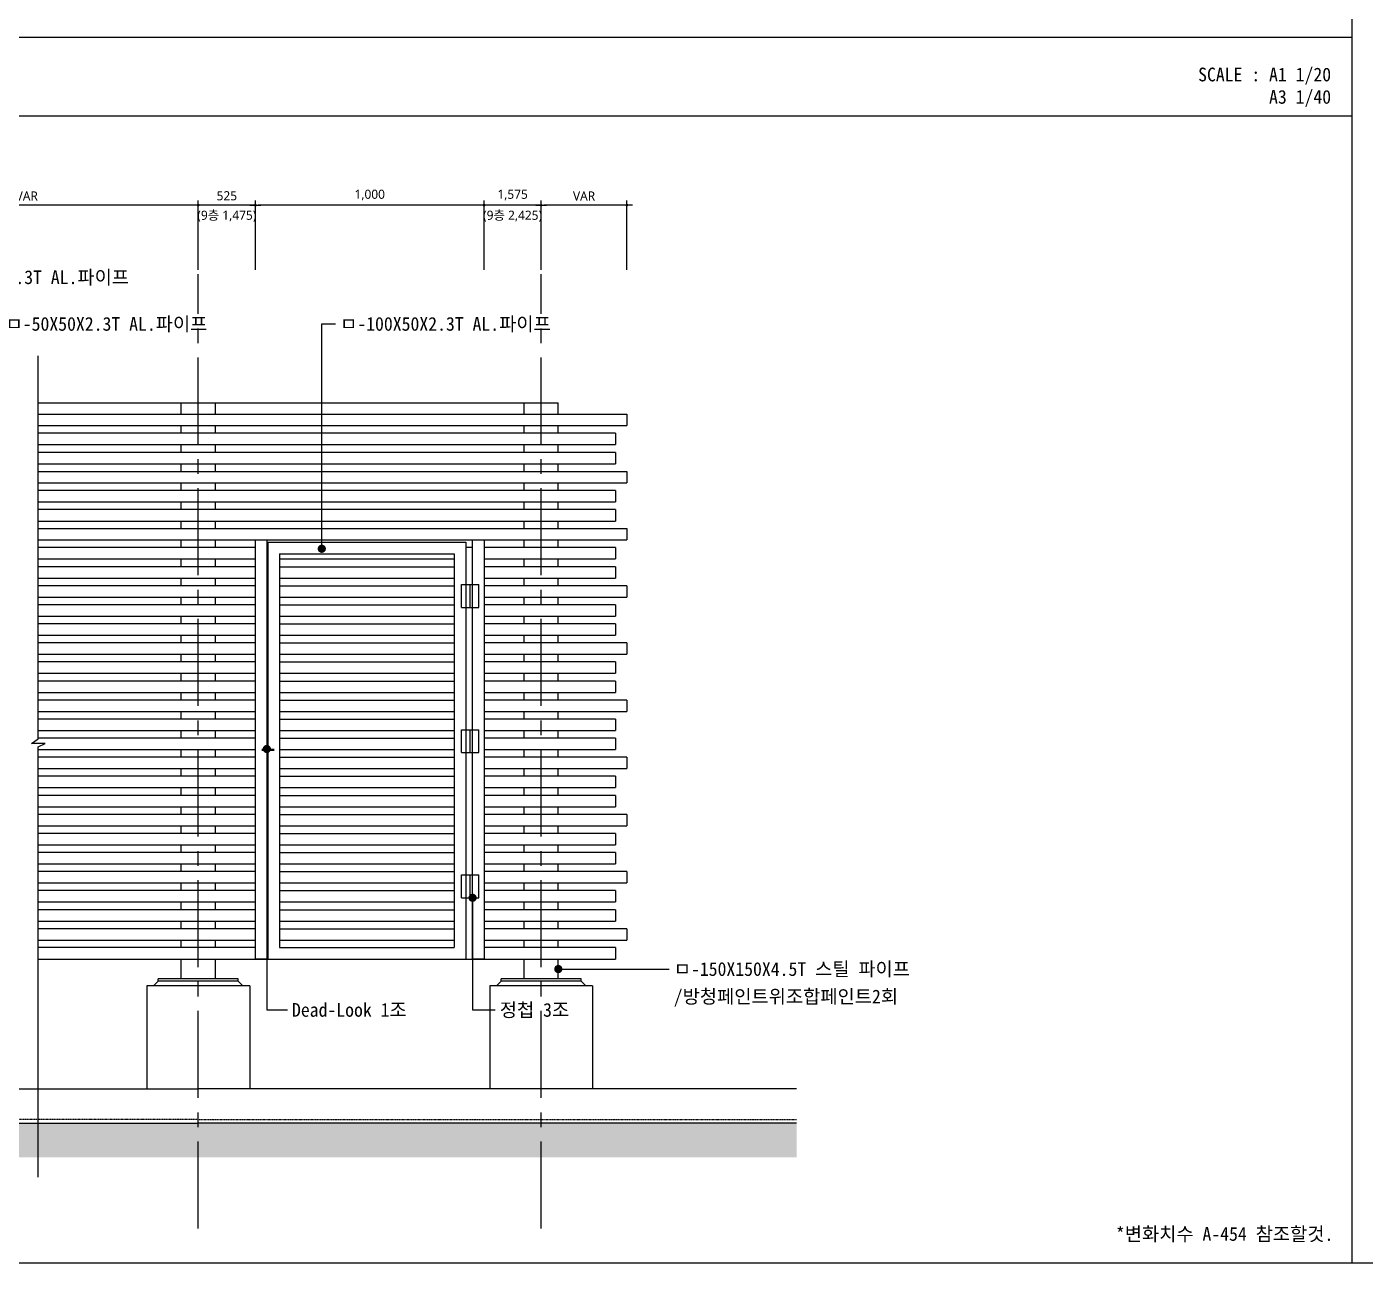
# Model space of a CAD drawing. Header units: inches. Extents: x 361167 to 440483, y 578 to 43803.
# Drawn here: x 429475 to 435330, y 578 to 5986 of the extents above; entities that cross this region are included whole.
import ezdxf
from ezdxf.enums import TextEntityAlignment as Align

# ---------------------------------------------------------------- set-up
doc = ezdxf.new("R2010")
doc.units = ezdxf.units.IN
doc.header["$MEASUREMENT"] = 0
doc.linetypes.add('CENTER2', pattern=[28.575, 19.05, -3.175, 3.175, -3.175])
doc.linetypes.add('HID', pattern=[2, 1.1, -0.9])
doc.layers.get('0').update_dxf_attribs({"linetype": 'CONTINUOUS'})
for name, color, linetype in [('A-CEN', 1, 'CENTER2'), ('A-CON-HATCH', 253, 'CONTINUOUS'), ('AA-MARK', 7, 'CONTINUOUS'), ('CON', 2, 'CONTINUOUS'), ('dim', 7, 'CONTINUOUS'), ('T', 3, 'CONTINUOUS'), ('TEXT', 7, 'CONTINUOUS'), ('루버', 4, 'CONTINUOUS'), ('방수', 5, 'HID'), ('휀스 상세도_100611$0$0-elev', 4, 'CONTINUOUS'), ('휀스 상세도_100611$0$0-HATCH', 161, 'CONTINUOUS')]:
    doc.layers.add(name, color=color, linetype=linetype)
doc.layers.add('A-DIMS', color=7, linetype='CONTINUOUS', lineweight=25)
doc.styles.add('HY울릉도L', font='H2GTRE.TTF')
doc.styles.get("Standard").update_dxf_attribs({"font": ''})
doc.styles.add('맑은고딕', font='malgun.ttf')
doc.styles.get('Standard').set_extended_font_data('DotumChe')
doc.dimstyles.new('CDIM', dxfattribs={"dimtxt": 2, "dimasz": 0.6, "dimexe": 1, "dimexo": 1, "dimgap": 1, "dimtad": 1, "dimdec": 0, "dimrnd": 0.5, "dimzin": 0, "dimdsep": 32, "dimlunit": 6, "dimtxsty": 'HY울릉도L', "dimblk1": '_CIDOT', "dimblk2": '_CIDOT', "dimsah": 1, "dimcen": 4.5, "dimclrd": 2, "dimclre": 2, "dimclrt": 7, "dimadec": 0, "dimazin": 0, "dimtfac": 1, "dimtdec": 0, "dimtix": 1, "dimtmove": 2, "dimatfit": 1, "dimldrblk": '_CIDOT', "dimfxl": 1, "dimtolj": 1, "dimtzin": 0, "dimlwd": -1, "dimarcsym": 0})
doc.dimstyles.new('두성금속-6', dxfattribs={"dimscale": 6, "dimtxt": 3, "dimasz": 1.5, "dimexe": 0, "dimexo": 3, "dimgap": 0.9, "dimtad": 1, "dimdec": 0, "dimrnd": 0.25, "dimzin": 0, "dimdsep": 46, "dimlunit": 6, "dimtxsty": 'Standard', "dimblk": 'DOT', "dimcen": 3, "dimdle": 2, "dimclrt": 4, "dimadec": 0, "dimazin": 0, "dimtfac": 1, "dimtdec": 0, "dimtix": 1, "dimtmove": 2, "dimatfit": 0, "dimldrblk": 'DOT', "dimfxl": 1, "dimtolj": 1, "dimtzin": 0, "dimarcsym": 0})

# ---------------------------------------------------------------- blocks, each defined once
blk = doc.blocks.new('_CIDOT')
at = {"color": 0, "linetype": 'ByBlock'}
blk.add_line((2, 0), (-1, 0), dxfattribs=at)
at = {"color": 0, "linetype": 'ByBlock', "const_width": 0.5}
blk.add_lwpolyline([(-0.25, 0, 1), (0.25, 0, 1)], format="xyb", close=True, dxfattribs=at)
blk = doc.blocks.new('*D143')
at = {"layer": 'A-DIMS', "lineweight": -2, "transparency": 16777216}
for p, q in [((428725.2, 4923.4, 0), (428725.2, 5225.7, 0)), ((430225.2, 4923.4, 0), (430225.2, 5225.7, 0))]:
    blk.add_line(p, q, dxfattribs=at)
at = {"layer": 'A-DIMS', "transparency": 16777216}
blk.add_line((430213.2, 5205.7, 0), (428737.2, 5205.7, 0), dxfattribs=at)
at = {"layer": 'A-DIMS', "transparency": 16777216, "xscale": 12, "yscale": 12, "zscale": 12, "rotation": 180}
blk.add_blockref('_CIDOT', (428725.2, 5205.7, 0), dxfattribs=at)
at = {"layer": 'A-DIMS', "transparency": 16777216, "xscale": 12, "yscale": 12, "zscale": 12}
blk.add_blockref('_CIDOT', (430225.2, 5205.7, 0), dxfattribs=at)
at = {"layer": 'A-DIMS', "color": 3, "transparency": 16777216, "insert": (429475.2, 5245.7, 0), "char_height": 40, "attachment_point": 5, "style": '맑은고딕'}
blk.add_mtext('\\A1;VAR', dxfattribs=at)
blk = doc.blocks.new('*D145')
at = {"layer": 'A-DIMS', "lineweight": -2, "transparency": 16777216}
for p, q in [((430475.2, 4923.4), (430475.2, 5225.7)), ((431475.2, 4923.4), (431475.2, 5225.7))]:
    blk.add_line(p, q, dxfattribs=at)
at = {"layer": 'A-DIMS', "transparency": 16777216}
blk.add_line((431463.2, 5205.7), (430487.2, 5205.7), dxfattribs=at)
at = {"layer": 'A-DIMS', "transparency": 16777216, "xscale": 12, "yscale": 12, "zscale": 12, "rotation": 180}
blk.add_blockref('_CIDOT', (430475.2, 5205.7), dxfattribs=at)
at = {"layer": 'A-DIMS', "transparency": 16777216, "xscale": 12, "yscale": 12, "zscale": 12}
blk.add_blockref('_CIDOT', (431475.2, 5205.7), dxfattribs=at)
at = {"layer": 'A-DIMS', "color": 3, "transparency": 16777216, "insert": (430975.2, 5249.8), "char_height": 40, "attachment_point": 5, "style": '맑은고딕'}
blk.add_mtext('\\A1;1,000', dxfattribs=at)
blk = doc.blocks.new('*D146')
at = {"layer": 'A-DIMS', "lineweight": -2, "transparency": 16777216}
for p, q in [((431725.2, 4923.4, 0), (431725.2, 5225.7, 0)), ((432100.2, 4923.4, 0), (432100.2, 5225.7, 0))]:
    blk.add_line(p, q, dxfattribs=at)
at = {"layer": 'A-DIMS', "transparency": 16777216}
blk.add_line((432088.2, 5205.7, 0), (431737.2, 5205.7, 0), dxfattribs=at)
at = {"layer": 'A-DIMS', "transparency": 16777216, "xscale": 12, "yscale": 12, "zscale": 12, "rotation": 180}
blk.add_blockref('_CIDOT', (431725.2, 5205.7, 0), dxfattribs=at)
at = {"layer": 'A-DIMS', "transparency": 16777216, "xscale": 12, "yscale": 12, "zscale": 12}
blk.add_blockref('_CIDOT', (432100.2, 5205.7, 0), dxfattribs=at)
at = {"layer": 'A-DIMS', "color": 3, "transparency": 16777216, "insert": (431912.7, 5245.7, 0), "char_height": 40, "attachment_point": 5, "style": '맑은고딕'}
blk.add_mtext('\\A1;VAR', dxfattribs=at)
blk = doc.blocks.new('_Dot')
at = {"color": 0, "linetype": 'ByBlock', "lineweight": -2}
blk.add_line((-0.5, 0), (-1, 0), dxfattribs=at)
at = {"color": 0, "linetype": 'ByBlock', "lineweight": -2, "const_width": 0.5}
blk.add_lwpolyline([(-0.25, 0, 1), (0.25, 0, 1)], format="xyb", close=True, dxfattribs=at)
blk = doc.blocks.new('*D147')
at = {"layer": 'A-DIMS', "lineweight": -2, "transparency": 16777216}
for p, q in [((430225.2, 4923.4), (430225.2, 5225.7)), ((430475.2, 4923.4), (430475.2, 5225.7))]:
    blk.add_line(p, q, dxfattribs=at)
at = {"layer": 'A-DIMS', "transparency": 16777216}
for p, q in [((430213.2, 5205.7), (430201.2, 5205.7)), ((430475.2, 5205.7), (430225.2, 5205.7)), ((430487.2, 5205.7), (430499.2, 5205.7))]:
    blk.add_line(p, q, dxfattribs=at)
at = {"layer": 'A-DIMS', "transparency": 16777216, "xscale": 12, "yscale": 12, "zscale": 12}
blk.add_blockref('_CIDOT', (430225.2, 5205.7), dxfattribs=at)
at = {"layer": 'A-DIMS', "transparency": 16777216, "xscale": 12, "yscale": 12, "zscale": 12, "rotation": 180}
blk.add_blockref('_CIDOT', (430475.2, 5205.7), dxfattribs=at)
at = {"layer": 'A-DIMS', "color": 3, "transparency": 16777216, "char_height": 40, "attachment_point": 5, "style": '맑은고딕'}
for s, insert in [('\\A1;525', (430350.2, 5246.4)), ('\\A1;(9층 1,475)', (430350.2, 5157.2))]:
    blk.add_mtext(s, dxfattribs=dict(at, insert=insert))
blk = doc.blocks.new('*D148')
at = {"layer": 'A-DIMS', "lineweight": -2, "transparency": 16777216}
for p, q in [((431475.2, 4923.4), (431475.2, 5225.7)), ((431725.2, 4923.4), (431725.2, 5225.7))]:
    blk.add_line(p, q, dxfattribs=at)
at = {"layer": 'A-DIMS', "transparency": 16777216}
for p, q in [((431463.2, 5205.7), (431451.2, 5205.7)), ((431725.2, 5205.7), (431475.2, 5205.7)), ((431737.2, 5205.7), (431749.2, 5205.7))]:
    blk.add_line(p, q, dxfattribs=at)
at = {"layer": 'A-DIMS', "transparency": 16777216, "xscale": 12, "yscale": 12, "zscale": 12}
blk.add_blockref('_CIDOT', (431475.2, 5205.7), dxfattribs=at)
at = {"layer": 'A-DIMS', "transparency": 16777216, "xscale": 12, "yscale": 12, "zscale": 12, "rotation": 180}
blk.add_blockref('_CIDOT', (431725.2, 5205.7), dxfattribs=at)
at = {"layer": 'A-DIMS', "color": 3, "transparency": 16777216, "char_height": 40, "attachment_point": 5, "style": '맑은고딕'}
for s, insert in [('\\A1;1,575', (431600.2, 5249.8)), ('\\A1;(9층 2,425)', (431600.2, 5157.2))]:
    blk.add_mtext(s, dxfattribs=dict(at, insert=insert))

msp = doc.modelspace()

# ---------------------------------------------------------------- hatches: boundary and pattern name
at = {"layer": 'A-CON-HATCH'}
h = msp.add_hatch(color=253, dxfattribs=at)
h.dxf.hatch_style = 1
h.paths.add_polyline_path([(432842.6, 1041.2), (432842.6, 1191.2), (427607.7, 1191.2), (427607.7, 1041.2)])

# ---------------------------------------------------------------- linework, layer by layer
for p, q in [((435270.4, 11302), (435270.4, 578)), ((430450.2, 1791.2, 0), (430000.2, 1791.2, 0)), ((430000.2, 1791.2, 0), (430000.2, 1341.2, 0)), ((430450.2, 1791.2, 0), (430450.2, 1341.2, 0)), ((431950.2, 1791.2, 0), (431500.2, 1791.2, 0)), ((431500.2, 1791.2, 0), (431500.2, 1341.2, 0)), ((431950.2, 1791.2, 0), (431950.2, 1341.2, 0)), ((427607.7, 1341.2, 0), (430225.2, 1341.2, 0)), ((432842.6, 1341.2, 0), (430225.2, 1341.2, 0))]:
    msp.add_line(p, q)
at = {"color": 7}
for p, q in [((424582.9, 5940), (435270.4, 5940)), ((424582.9, 5595.6), (435270.4, 5595.6))]:
    msp.add_line(p, q, dxfattribs=at)
msp.add_lwpolyline([(438957.9, 578), (424582.9, 578), (424582.9, 11302), (438957.9, 11302)], close=True, dxfattribs=at)
at = {"const_width": 10, "elevation": 0}
msp.add_lwpolyline([(430503.1, 2823.6), (430558.4, 2823.6)], dxfattribs=at)
at = {"layer": 'A-CEN', "ltscale": 20}
for p, q in [((430225.2, 729.2, 0), (430225.2, 4903.4, 0)), ((431725.2, 729.2, 0), (431725.2, 4903.4, 0))]:
    msp.add_line(p, q, dxfattribs=at)
at = {"layer": 'AA-MARK', "elevation": 0}
msp.add_lwpolyline([(429525.2, 953.7), (429525.2, 2836.7), (429555.2, 2851.7), (429495.2, 2851.7), (429525.2, 2871.2), (429525.2, 4547.1)], dxfattribs=at)
at = {"layer": 'CON'}
for p in [(427607.7, 1191.2, 0), (432842.6, 1191.2, 0)]:
    msp.add_line(p, (430225.2, 1191.2, 0), dxfattribs=at)
at = {"layer": 'dim'}
msp.add_line((431836.2, 1864.7, 0), (432285.1, 1864.7, 0), dxfattribs=at)
at = {"layer": '루버'}
for p, q in [((429525.2, 4341.2, 0), (431800.2, 4341.2, 0)), ((430150.2, 4291.2, 0), (430150.2, 4341.2, 0)), ((430300.2, 4291.2, 0), (430300.2, 4341.2, 0)), ((431650.2, 4291.2, 0), (431650.2, 4341.2, 0)), ((431800.2, 4291.2, 0), (431800.2, 4341.2, 0)), ((430150.2, 4208.2, 0), (430150.2, 4241.2, 0)), ((430300.2, 4208.2, 0), (430300.2, 4241.2, 0)), ((431650.2, 4208.2, 0), (431650.2, 4241.2, 0)), ((431800.2, 4208.2, 0), (431800.2, 4241.2, 0)), ((430150.2, 4124.2, 0), (430150.2, 4157.2, 0)), ((430300.2, 4124.2, 0), (430300.2, 4157.2, 0)), ((431650.2, 4124.2, 0), (431650.2, 4157.2, 0)), ((431800.2, 4124.2, 0), (431800.2, 4157.2, 0)), ((430150.2, 4041.2, 0), (430150.2, 4074.2, 0)), ((430300.2, 4041.2, 0), (430300.2, 4074.2, 0)), ((431650.2, 4041.2, 0), (431650.2, 4074.2, 0)), ((431800.2, 4041.2, 0), (431800.2, 4074.2, 0)), ((430150.2, 3958.2, 0), (430150.2, 3991.2, 0)), ((430300.2, 3958.2, 0), (430300.2, 3991.2, 0)), ((431650.2, 3958.2, 0), (431650.2, 3991.2, 0)), ((431800.2, 3958.2, 0), (431800.2, 3991.2, 0)), ((430150.2, 3874.2, 0), (430150.2, 3908.2, 0)), ((430300.2, 3874.2, 0), (430300.2, 3908.2, 0)), ((431650.2, 3874.2, 0), (431650.2, 3908.2, 0)), ((431800.2, 3874.2, 0), (431800.2, 3908.2, 0)), ((430150.2, 3791.2, 0), (430150.2, 3824.2, 0)), ((430300.2, 3791.2, 0), (430300.2, 3824.2, 0)), ((431650.2, 3791.2, 0), (431650.2, 3824.2, 0)), ((431800.2, 3791.2, 0), (431800.2, 3824.2, 0)), ((430150.2, 3708.2, 0), (430150.2, 3741.2, 0)), ((430300.2, 3708.2, 0), (430300.2, 3741.2, 0)), ((430475.2, 1908.2, 0), (430475.2, 3741.2, 0)), ((430475.2, 3741.2, 0), (430525.2, 3741.2, 0)), ((430525.2, 3741.2, 0), (430525.2, 1908.2, 0)), ((431425.2, 1908.2, 0), (431425.2, 3741.2, 0)), ((431425.2, 3741.2, 0), (431475.2, 3741.2, 0)), ((431475.2, 3741.2, 0), (431475.2, 1908.2, 0)), ((431650.2, 3708.2, 0), (431650.2, 3741.2, 0)), ((431800.2, 3708.2, 0), (431800.2, 3741.2, 0)), ((430150.2, 3624.2, 0), (430150.2, 3658.2, 0)), ((430300.2, 3624.2, 0), (430300.2, 3658.2, 0)), ((431650.2, 3624.2, 0), (431650.2, 3658.2, 0)), ((431800.2, 3624.2, 0), (431800.2, 3658.2, 0)), ((430150.2, 3541.2, 0), (430150.2, 3574.2, 0)), ((430300.2, 3541.2, 0), (430300.2, 3574.2, 0)), ((431650.2, 3541.2, 0), (431650.2, 3574.2, 0)), ((431800.2, 3541.2, 0), (431800.2, 3574.2, 0)), ((430150.2, 3458.2, 0), (430150.2, 3491.2, 0)), ((430300.2, 3458.2, 0), (430300.2, 3491.2, 0)), ((431650.2, 3458.2, 0), (431650.2, 3491.2, 0)), ((431800.2, 3458.2, 0), (431800.2, 3491.2, 0)), ((430150.2, 3374.2, 0), (430150.2, 3408.2, 0)), ((430300.2, 3374.2, 0), (430300.2, 3408.2, 0)), ((431650.2, 3374.2, 0), (431650.2, 3408.2, 0)), ((431800.2, 3374.2, 0), (431800.2, 3408.2, 0)), ((430150.2, 3291.2, 0), (430150.2, 3324.2, 0)), ((430300.2, 3291.2, 0), (430300.2, 3324.2, 0)), ((431650.2, 3291.2, 0), (431650.2, 3324.2, 0)), ((431800.2, 3291.2, 0), (431800.2, 3324.2, 0)), ((430150.2, 3208.2, 0), (430150.2, 3241.2, 0)), ((430300.2, 3208.2, 0), (430300.2, 3241.2, 0)), ((431650.2, 3208.2, 0), (431650.2, 3241.2, 0)), ((431800.2, 3208.2, 0), (431800.2, 3241.2, 0)), ((430150.2, 3124.2, 0), (430150.2, 3158.2, 0)), ((430300.2, 3124.2, 0), (430300.2, 3158.2, 0)), ((431650.2, 3124.2, 0), (431650.2, 3158.2, 0)), ((431800.2, 3124.2, 0), (431800.2, 3158.2, 0)), ((430150.2, 3041.2, 0), (430150.2, 3074.2, 0)), ((430300.2, 3041.2, 0), (430300.2, 3074.2, 0)), ((431650.2, 3041.2, 0), (431650.2, 3074.2, 0)), ((431800.2, 3041.2, 0), (431800.2, 3074.2, 0)), ((430150.2, 2958.2, 0), (430150.2, 2991.2, 0)), ((430300.2, 2958.2, 0), (430300.2, 2991.2, 0)), ((431650.2, 2958.2, 0), (431650.2, 2991.2, 0)), ((431800.2, 2958.2, 0), (431800.2, 2991.2, 0)), ((430150.2, 2874.2, 0), (430150.2, 2908.2, 0)), ((430300.2, 2874.2, 0), (430300.2, 2908.2, 0)), ((431650.2, 2874.2, 0), (431650.2, 2908.2, 0)), ((431800.2, 2874.2, 0), (431800.2, 2908.2, 0)), ((430150.2, 2791.2, 0), (430150.2, 2824.2, 0)), ((430300.2, 2791.2, 0), (430300.2, 2824.2, 0)), ((431650.2, 2791.2, 0), (431650.2, 2824.2, 0)), ((431800.2, 2791.2, 0), (431800.2, 2824.2, 0)), ((430150.2, 2708.2, 0), (430150.2, 2741.2, 0)), ((430300.2, 2708.2, 0), (430300.2, 2741.2, 0)), ((431650.2, 2708.2, 0), (431650.2, 2741.2, 0)), ((431800.2, 2708.2, 0), (431800.2, 2741.2, 0)), ((430150.2, 2624.2, 0), (430150.2, 2658.2, 0)), ((430300.2, 2624.2, 0), (430300.2, 2658.2, 0)), ((431650.2, 2624.2, 0), (431650.2, 2658.2, 0)), ((431800.2, 2624.2, 0), (431800.2, 2658.2, 0)), ((430150.2, 2541.2, 0), (430150.2, 2574.2, 0)), ((430300.2, 2541.2, 0), (430300.2, 2574.2, 0)), ((431650.2, 2541.2, 0), (431650.2, 2574.2, 0)), ((431800.2, 2541.2, 0), (431800.2, 2574.2, 0)), ((430150.2, 2458.2, 0), (430150.2, 2491.2, 0)), ((430300.2, 2458.2, 0), (430300.2, 2491.2, 0)), ((431650.2, 2458.2, 0), (431650.2, 2491.2, 0)), ((431800.2, 2458.2, 0), (431800.2, 2491.2, 0)), ((430150.2, 2374.2, 0), (430150.2, 2408.2, 0)), ((430300.2, 2374.2, 0), (430300.2, 2408.2, 0)), ((431650.2, 2374.2, 0), (431650.2, 2408.2, 0)), ((431800.2, 2374.2, 0), (431800.2, 2408.2, 0)), ((430150.2, 2291.2, 0), (430150.2, 2324.2, 0)), ((430300.2, 2291.2, 0), (430300.2, 2324.2, 0)), ((431650.2, 2291.2, 0), (431650.2, 2324.2, 0)), ((431800.2, 2291.2, 0), (431800.2, 2324.2, 0)), ((430150.2, 2208.2, 0), (430150.2, 2241.2, 0)), ((430300.2, 2208.2, 0), (430300.2, 2241.2, 0)), ((431650.2, 2208.2, 0), (431650.2, 2241.2, 0)), ((431800.2, 2208.2, 0), (431800.2, 2241.2, 0)), ((430150.2, 2124.2, 0), (430150.2, 2158.2, 0)), ((430300.2, 2124.2, 0), (430300.2, 2158.2, 0)), ((431650.2, 2124.2, 0), (431650.2, 2158.2, 0)), ((431800.2, 2124.2, 0), (431800.2, 2158.2, 0)), ((430150.2, 2041.2, 0), (430150.2, 2074.2, 0)), ((430300.2, 2041.2, 0), (430300.2, 2074.2, 0)), ((431650.2, 2041.2, 0), (431650.2, 2074.2, 0)), ((431800.2, 2041.2, 0), (431800.2, 2074.2, 0)), ((430150.2, 1958.2, 0), (430150.2, 1991.2, 0)), ((430300.2, 1958.2, 0), (430300.2, 1991.2, 0)), ((431650.2, 1958.2, 0), (431650.2, 1991.2, 0)), ((431800.2, 1958.2, 0), (431800.2, 1991.2, 0)), ((430150.2, 1821.2, 0), (430150.2, 1908.2, 0)), ((430300.2, 1821.2, 0), (430300.2, 1908.2, 0)), ((430525.2, 1908.2, 0), (430475.2, 1908.2, 0)), ((431650.2, 1821.2, 0), (431650.2, 1908.2, 0)), ((431800.2, 1821.2, 0), (431800.2, 1908.2, 0))]:
    msp.add_line(p, q, dxfattribs=at)
at = {"layer": '루버', "color": 5}
for p, q in [((432100.2, 4291.2, 0), (432100.2, 4241.2, 0)), ((432100.2, 4041.2, 0), (432100.2, 3991.2, 0)), ((432100.2, 3791.2, 0), (432100.2, 3741.2, 0)), ((432100.2, 3541.2, 0), (432100.2, 3491.2, 0)), ((432100.2, 3291.2, 0), (432100.2, 3241.2, 0)), ((432100.2, 3041.2, 0), (432100.2, 2991.2, 0)), ((432100.2, 2791.2, 0), (432100.2, 2741.2, 0)), ((432100.2, 2541.2, 0), (432100.2, 2491.2, 0)), ((432100.2, 2291.2, 0), (432100.2, 2241.2, 0)), ((432100.2, 2041.2, 0), (432100.2, 1991.2, 0))]:
    msp.add_line(p, q, dxfattribs=at)
at = {"layer": '루버', "color": 8}
for p, q in [((432050.2, 4208.2, 0), (432050.2, 4158.2, 0)), ((432050.2, 4124.2, 0), (432050.2, 4074.2, 0)), ((432050.2, 3958.2, 0), (432050.2, 3908.2, 0)), ((432050.2, 3874.2, 0), (432050.2, 3824.2, 0)), ((432050.2, 3708.2, 0), (432050.2, 3658.2, 0)), ((430580.2, 3658.2, 0), (431345.2, 3658.2, 0)), ((430580.2, 3624.2, 0), (431345.2, 3624.2, 0)), ((430580.2, 3574.2, 0), (431345.2, 3574.2, 0)), ((432050.2, 3624.2, 0), (432050.2, 3574.2, 0)), ((430580.2, 3541.2, 0), (431345.2, 3541.2, 0)), ((430580.2, 3491.2, 0), (431345.2, 3491.2, 0)), ((430580.2, 3458.2, 0), (431345.2, 3458.2, 0)), ((432050.2, 3458.2, 0), (432050.2, 3408.2, 0)), ((430580.2, 3408.2, 0), (431345.2, 3408.2, 0)), ((430580.2, 3374.2, 0), (431345.2, 3374.2, 0)), ((432050.2, 3374.2, 0), (432050.2, 3324.2, 0)), ((430580.2, 3324.2, 0), (431345.2, 3324.2, 0)), ((430580.2, 3291.2, 0), (431345.2, 3291.2, 0)), ((430580.2, 3241.2, 0), (431345.2, 3241.2, 0)), ((430580.2, 3208.2, 0), (431345.2, 3208.2, 0)), ((432050.2, 3208.2, 0), (432050.2, 3158.2, 0)), ((430580.2, 3158.2, 0), (431345.2, 3158.2, 0)), ((430580.2, 3124.2, 0), (431345.2, 3124.2, 0)), ((432050.2, 3124.2, 0), (432050.2, 3074.2, 0)), ((430580.2, 3074.2, 0), (431345.2, 3074.2, 0)), ((430580.2, 3041.2, 0), (431345.2, 3041.2, 0)), ((430580.2, 2991.2, 0), (431345.2, 2991.2, 0)), ((430580.2, 2958.2, 0), (431345.2, 2958.2, 0)), ((432050.2, 2958.2, 0), (432050.2, 2908.2, 0)), ((430580.2, 2908.2, 0), (431345.2, 2908.2, 0)), ((430580.2, 2874.2, 0), (431345.2, 2874.2, 0)), ((432050.2, 2874.2, 0), (432050.2, 2824.2, 0)), ((430580.2, 2824.7, 0), (431345.2, 2824.7, 0)), ((430580.2, 2791.2, 0), (431345.2, 2791.2, 0)), ((430580.2, 2741.2, 0), (431345.2, 2741.2, 0)), ((430580.2, 2708.2, 0), (431345.2, 2708.2, 0)), ((432050.2, 2708.2, 0), (432050.2, 2658.2, 0)), ((430580.2, 2658.2, 0), (431345.2, 2658.2, 0)), ((430580.2, 2624.2, 0), (431345.2, 2624.2, 0)), ((432050.2, 2624.2, 0), (432050.2, 2574.2, 0)), ((430580.2, 2574.2, 0), (431345.2, 2574.2, 0)), ((430580.2, 2541.2, 0), (431345.2, 2541.2, 0)), ((430580.2, 2491.2, 0), (431345.2, 2491.2, 0)), ((430580.2, 2458.2, 0), (431345.2, 2458.2, 0)), ((430580.2, 2408.2, 0), (431345.2, 2408.2, 0)), ((432050.2, 2458.2, 0), (432050.2, 2408.2, 0)), ((430580.2, 2374.2, 0), (431345.2, 2374.2, 0)), ((432050.2, 2374.2, 0), (432050.2, 2324.2, 0)), ((430580.2, 2324.2, 0), (431345.2, 2324.2, 0)), ((430580.2, 2291.2, 0), (431345.2, 2291.2, 0)), ((430580.2, 2241.2, 0), (431345.2, 2241.2, 0)), ((430580.2, 2208.2, 0), (431345.2, 2208.2, 0)), ((432050.2, 2208.2, 0), (432050.2, 2158.2, 0)), ((430580.2, 2158.2, 0), (431345.2, 2158.2, 0)), ((430580.2, 2124.2, 0), (431345.2, 2124.2, 0)), ((432050.2, 2124.2, 0), (432050.2, 2074.2, 0)), ((430580.2, 2074.2, 0), (431345.2, 2074.2, 0)), ((430580.2, 2041.2, 0), (431345.2, 2041.2, 0)), ((430580.2, 1991.2, 0), (431345.2, 1991.2, 0)), ((432050.2, 1958.2, 0), (432050.2, 1908.2, 0))]:
    msp.add_line(p, q, dxfattribs=at)
at = {"layer": '루버', "color": 5, "elevation": 0}
for points in [[(429525.2, 4291.2), (432100.2, 4291.2)], [(429525.2, 4241.2), (432100.2, 4241.2)], [(429525.2, 4041.2), (432100.2, 4041.2)], [(429525.2, 3991.2), (432100.2, 3991.2)], [(429525.2, 3791.2), (432100.2, 3791.2)], [(429525.2, 3741.2), (432100.2, 3741.2)], [(430475.2, 3541.2), (429525.2, 3541.2)], [(432100.2, 3541.2), (431475.2, 3541.2)], [(429525.2, 3491.2), (430475.2, 3491.2)], [(431475.2, 3491.2), (432100.2, 3491.2)], [(430475.2, 3291.2), (429525.2, 3291.2)], [(432100.2, 3291.2), (431475.2, 3291.2)], [(429525.2, 3241.2), (430475.2, 3241.2)], [(431475.2, 3241.2), (432100.2, 3241.2)], [(430475.2, 3041.2), (429525.2, 3041.2)], [(429525.2, 2991.2), (430475.2, 2991.2)], [(432100.2, 3041.2), (431475.2, 3041.2)], [(431475.2, 2991.2), (432100.2, 2991.2)], [(430475.2, 2791.2), (429525.2, 2791.2)], [(432100.2, 2791.2), (431475.2, 2791.2)], [(429525.2, 2741.2), (430475.2, 2741.2)], [(431475.2, 2741.2), (432100.2, 2741.2)], [(430475.2, 2541.2), (429525.2, 2541.2)], [(432100.2, 2541.2), (431475.2, 2541.2)], [(429525.2, 2491.2), (430475.2, 2491.2)], [(431475.2, 2491.2), (432100.2, 2491.2)], [(430475.2, 2291.2), (429525.2, 2291.2)], [(432100.2, 2291.2), (431475.2, 2291.2)], [(429525.2, 2241.2), (430475.2, 2241.2)], [(431475.2, 2241.2), (432100.2, 2241.2)], [(430475.2, 2041.2), (429525.2, 2041.2)], [(429525.2, 1991.2), (430475.2, 1991.2)], [(432100.2, 2041.2), (431475.2, 2041.2)], [(431475.2, 1991.2), (432100.2, 1991.2)]]:
    msp.add_lwpolyline(points, dxfattribs=at)
at = {"layer": '루버', "color": 8, "elevation": 0}
for points in [[(432050.2, 4208.2), (429525.2, 4208.2)], [(429525.2, 4158.2), (432050.2, 4158.2)], [(432050.2, 4124.2), (429525.2, 4124.2)], [(429525.2, 4074.2), (432050.2, 4074.2)], [(432050.2, 3958.2), (429525.2, 3958.2)], [(429525.2, 3908.2), (432050.2, 3908.2)], [(432050.2, 3874.2), (429525.2, 3874.2)], [(429525.2, 3824.2), (432050.2, 3824.2)], [(430475.2, 3708.2), (429525.2, 3708.2)], [(431425.2, 3708.2), (431395.2, 3708.2)], [(432050.2, 3708.2), (431475.2, 3708.2)], [(429525.2, 3658.2), (430475.2, 3658.2)], [(431475.2, 3658.2), (432050.2, 3658.2)], [(430475.2, 3624.2), (429525.2, 3624.2)], [(429525.2, 3574.2), (430475.2, 3574.2)], [(432050.2, 3624.2), (431475.2, 3624.2)], [(431475.2, 3574.2), (432050.2, 3574.2)], [(430475.2, 3458.2), (429525.2, 3458.2)], [(432050.2, 3458.2), (431475.2, 3458.2)], [(429525.2, 3408.2), (430475.2, 3408.2)], [(431475.2, 3408.2), (432050.2, 3408.2)], [(430475.2, 3374.2), (429525.2, 3374.2)], [(432050.2, 3374.2), (431475.2, 3374.2)], [(429525.2, 3324.2), (430475.2, 3324.2)], [(431475.2, 3324.2), (432050.2, 3324.2)], [(430475.2, 3208.2), (429525.2, 3208.2)], [(432050.2, 3208.2), (431475.2, 3208.2)], [(429525.2, 3158.2), (430475.2, 3158.2)], [(430475.2, 3124.2), (429525.2, 3124.2)], [(431475.2, 3158.2), (432050.2, 3158.2)], [(432050.2, 3124.2), (431475.2, 3124.2)], [(429525.2, 3074.2), (430475.2, 3074.2)], [(431475.2, 3074.2), (432050.2, 3074.2)], [(430475.2, 2958.2), (429525.2, 2958.2)], [(432050.2, 2958.2), (431475.2, 2958.2)], [(429525.2, 2908.2), (430475.2, 2908.2)], [(430475.2, 2874.2), (429525.2, 2874.2)], [(431475.2, 2908.2), (432050.2, 2908.2)], [(432050.2, 2874.2), (431475.2, 2874.2)], [(429525.2, 2824.2), (430475.2, 2824.2)], [(431475.2, 2824.2), (432050.2, 2824.2)], [(430475.2, 2708.2), (429525.2, 2708.2)], [(432050.2, 2708.2), (431475.2, 2708.2)], [(429525.2, 2658.2), (430475.2, 2658.2)], [(431475.2, 2658.2), (432050.2, 2658.2)], [(430475.2, 2624.2), (429525.2, 2624.2)], [(432050.2, 2624.2), (431475.2, 2624.2)], [(429525.2, 2574.2), (430475.2, 2574.2)], [(431475.2, 2574.2), (432050.2, 2574.2)], [(430475.2, 2458.2), (429525.2, 2458.2)], [(429525.2, 2408.2), (430475.2, 2408.2)], [(432050.2, 2458.2), (431475.2, 2458.2)], [(431475.2, 2408.2), (432050.2, 2408.2)], [(430475.2, 2374.2), (429525.2, 2374.2)], [(432050.2, 2374.2), (431475.2, 2374.2)], [(429525.2, 2324.2), (430475.2, 2324.2)], [(431475.2, 2324.2), (432050.2, 2324.2)], [(430475.2, 2208.2), (429525.2, 2208.2)], [(432050.2, 2208.2), (431475.2, 2208.2)], [(429525.2, 2158.2), (430475.2, 2158.2)], [(430475.2, 2124.2), (429525.2, 2124.2)], [(431475.2, 2158.2), (432050.2, 2158.2)], [(432050.2, 2124.2), (431475.2, 2124.2)], [(429525.2, 2074.2), (430475.2, 2074.2)], [(431475.2, 2074.2), (432050.2, 2074.2)], [(430475.2, 1958.2), (429525.2, 1958.2)], [(432050.2, 1958.2), (431475.2, 1958.2)], [(429525.2, 1908.2), (432050.2, 1908.2)]]:
    msp.add_lwpolyline(points, dxfattribs=at)
at = {"layer": '방수'}
for q in [(427607.7, 1206.2, 0), (432842.6, 1206.2, 0)]:
    msp.add_line((430225.2, 1206.2, 0), q, dxfattribs=at)
at = {"layer": '휀스 상세도_100611$0$0-elev', "ltscale": 2}
for p, q in [((430530.2, 3731.2, 0), (430530.2, 1908.2, 0)), ((430530.2, 3731.2, 0), (431395.2, 3731.2, 0)), ((431395.2, 3731.2, 0), (431395.2, 1908.2, 0)), ((430580.2, 3681.2, 0), (430580.2, 1958.2, 0)), ((430580.2, 3681.2, 0), (431345.2, 3681.2, 0)), ((431345.2, 3681.2, 0), (431345.2, 1958.2, 0)), ((430580.2, 1958.2, 0), (431345.2, 1958.2, 0)), ((430530.2, 1908.2, 0), (431395.2, 1908.2, 0)), ((431475.2, 1908.2, 0), (431425.2, 1908.2, 0))]:
    msp.add_line(p, q, dxfattribs=at)
at = {"layer": '휀스 상세도_100611$0$0-elev', "color": 6, "ltscale": 2}
for p, q in [((430400.2, 1821.2, 0), (430050.2, 1821.2, 0)), ((430050.2, 1811.2, 0), (430050.2, 1821.2, 0)), ((430400.2, 1811.2, 0), (430400.2, 1821.2, 0)), ((431900.2, 1821.2, 0), (431550.2, 1821.2, 0)), ((431550.2, 1811.2, 0), (431550.2, 1821.2, 0)), ((431900.2, 1811.2, 0), (431900.2, 1821.2, 0)), ((430050.2, 1811.2, 0), (430030.2, 1791.2, 0)), ((430400.2, 1811.2, 0), (430050.2, 1811.2, 0)), ((430400.2, 1811.2, 0), (430420.2, 1791.2, 0)), ((431550.2, 1811.2, 0), (431530.2, 1791.2, 0)), ((431900.2, 1811.2, 0), (431550.2, 1811.2, 0)), ((431900.2, 1811.2, 0), (431920.2, 1791.2, 0))]:
    msp.add_line(p, q, dxfattribs=at)
at = {"layer": '휀스 상세도_100611$0$0-HATCH', "ltscale": 2}
for p, q in [((431376.2, 3546.2, 0), (431452.9, 3546.2, 0)), ((431376.2, 3446.2, 0), (431376.2, 3546.2, 0)), ((431414.5, 3446.2, 0), (431414.5, 3546.2, 0)), ((431452.9, 3446.2, 0), (431452.9, 3546.2, 0)), ((431376.2, 3446.2, 0), (431452.9, 3446.2, 0)), ((431376.2, 2911.2, 0), (431452.9, 2911.2, 0)), ((431376.2, 2811.2, 0), (431376.2, 2911.2, 0)), ((431414.5, 2811.2, 0), (431414.5, 2911.2, 0)), ((431452.9, 2811.2, 0), (431452.9, 2911.2, 0)), ((431376.2, 2811.2, 0), (431452.9, 2811.2, 0)), ((431376.2, 2276.2, 0), (431452.9, 2276.2, 0)), ((431376.2, 2176.2, 0), (431376.2, 2276.2, 0)), ((431414.5, 2176.2, 0), (431414.5, 2276.2, 0)), ((431452.9, 2176.2, 0), (431452.9, 2276.2, 0)), ((431376.2, 2176.2, 0), (431452.9, 2176.2, 0))]:
    msp.add_line(p, q, dxfattribs=at)

# ---------------------------------------------------------------- block references
at = {"layer": 'dim', "xscale": 36, "yscale": 36, "zscale": 36, "rotation": 180}
msp.add_blockref('_Dot', (431800.2, 1864.7, 0), dxfattribs=at)

# ---------------------------------------------------------------- texts
at = {"layer": 'T'}
for s, p in [('ㅁ-100X50X2.3T AL.파이프', (429001, 4890.5, 0)), ('ㅁ-50X50X2.3T AL.파이프', (429382.3, 4686.4, 0)), ('ㅁ-100X50X2.3T AL.파이프', (430845.6, 4686.4, 0)), ('ㅁ-150X150X4.5T 스틸 파이프', (432305.1, 1864.7, 0)), ('/방청페인트위조합페인트2회', (432305.1, 1744.7, 0)), ('Dead-Look 1조', (430635.2, 1686, 0)), ('정첩 3조', (431544.2, 1686, 0))]:
    msp.add_text(s, height=60, dxfattribs=at).set_placement(p, align=Align.MIDDLE_LEFT)
msp.add_text('*변화치수 A-454 참조할것.', height=60, dxfattribs=at).set_placement((435190.4, 658), align=Align.BOTTOM_RIGHT)
at = {"layer": 'TEXT'}
for s, p in [('SCALE : A1 1/20', (435180.4, 5777.1)), ('A3 1/40', (435180.4, 5679.2))]:
    msp.add_text(s, height=60, dxfattribs=at).set_placement(p, align=Align.MIDDLE_RIGHT)

# ---------------------------------------------------------------- dimensions: what is measured, and where the dimension line sits
at = {"layer": 'A-DIMS'}
for base, p1, p2, text, picture, middle in [((428725.2, 5205.7, 0), (430225.2, 4903.4, 0), (428725.2, 4903.4), 'VAR', '*D143', (429475.2, 5245.7, 0)), ((430225.2, 5205.7, 0), (430475.2, 4903.4, 0), (430225.2, 4903.4, 0), '525\\X(9층 1,475)', '*D147', (430350.2, 5205.7, 0)), ((431475.2, 5205.7, 0), (431725.2, 4903.4, 0), (431475.2, 4903.4, 0), '1,575\\X(9층 2,425)', '*D148', (431600.2, 5205.7, 0)), ((431725.2, 5205.7, 0), (432100.2, 4903.4, 0), (431725.2, 4903.4, 0), 'VAR', '*D146', (431912.7, 5245.7, 0))]:
    dim = msp.add_linear_dim(base=base, p1=p1, p2=p2, angle=180, text=text, dimstyle='CDIM', override={"dimscale": 20, "dimtxsty": '맑은고딕', "dimclrd": 256, "dimclre": 256, "dimclrt": 3}, dxfattribs=at)
    dim.commit()
    dim.dimension.update_dxf_attribs({"geometry": picture, "text_midpoint": middle})
dim = msp.add_linear_dim(base=(430475.2, 5205.7, 0), p1=(431475.2, 4903.4, 0), p2=(430475.2, 4903.4, 0), angle=180, dimstyle='CDIM', override={"dimscale": 20, "dimtxsty": '맑은고딕', "dimclrd": 256, "dimclre": 256, "dimclrt": 3}, dxfattribs=at)
dim.commit()
dim.dimension.update_dxf_attribs({"geometry": '*D145', "text_midpoint": (430975.2, 5249.8, 0)})

# ---------------------------------------------------------------- leaders
at = {"layer": 'dim'}
for points in [[(430765.6, 3702.9, 0), (430765.6, 4686.4, 0), (430825.6, 4686.4, 0)], [(430525.2, 2827.1, 0), (430525.2, 1686, 0), (430615.2, 1686, 0)], [(431425.2, 2176.2, 0), (431425.2, 1686, 0), (431524.2, 1686, 0)]]:
    msp.add_leader(points, dimstyle='두성금속-6', override={"dimscale": 12, "dimasz": 3, "dimtad": 0}, dxfattribs=at)

doc.saveas('drawing.dxf')
